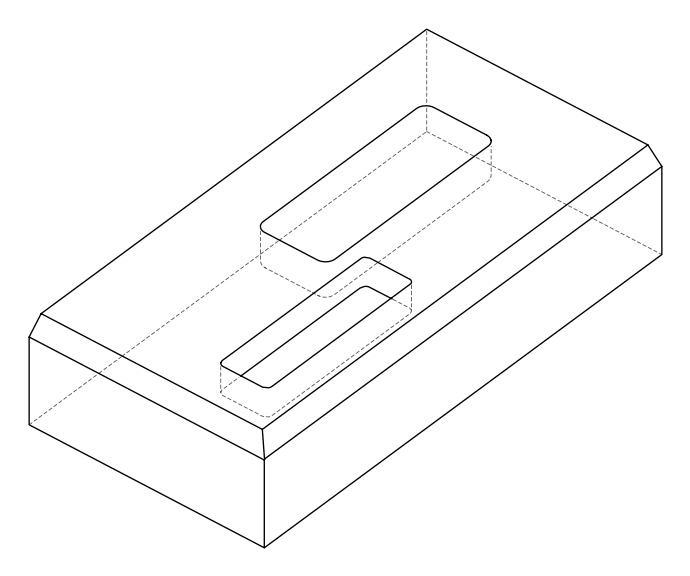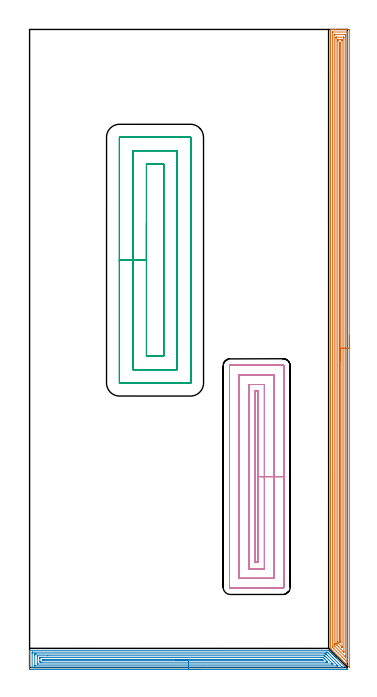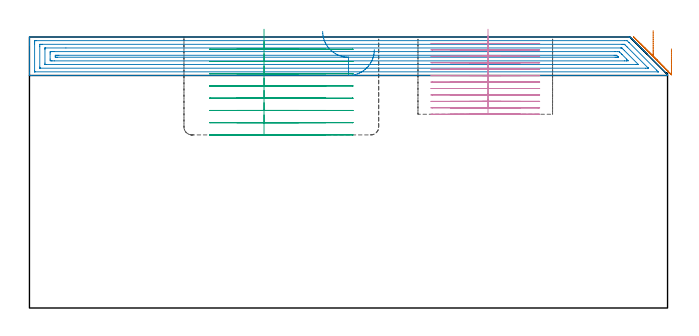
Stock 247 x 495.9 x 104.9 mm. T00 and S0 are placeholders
(PLAN: 4 operations, 2 tool changes, 91.1 min)
(1 AREA_MILL | FG_CHAMFER_SURFACE | UGT0205_001 | 23.64 min | 52849 mm3)
(2 AREA_MILL_1 | FG_CHAMFER_SURFACE_1 | UGT0205_001 | 11.73 min | 26357 mm3)
(3 MILL_RECTANGULAR_POCKET | POCKET_RECTANGULAR_STRAIGHT | UGT0201_095 | Follow Part, ap 5, ae 75% | 20.98 min | 598936 mm3)
(4 MILL_RECTANGULAR_POCKET_1 | POCKET_RECTANGULAR_STRAIGHT_1 | NXT0201_013 | Follow Part, ap 2.5, ae 75% | 34.71 min | 284643 mm3)
(TOOL UGT0205_001 | Chamfer Mill 20 x 3 x 45 deg. | D20 FL50 Z2)
(TOOL UGT0201_095 | End mill 20 mm | D20 R3 FL38 Z4)
(TOOL NXT0201_013 | ENDMILL 10mm | D10 FL30 Z4)
(OP 1 AREA_MILL)
G17 G21 G94 G90
T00 M6
G54
G17 G0 G90 X248.5 Y258.1 S1061 M3
G43 Z114.9 H0
Z100.3
G94 G1 Y258.062 Z99.428 F250.
Y257.948 Z98.564
Y257.759 Z97.712
Y257.497 Z96.88
Y257.163 Z96.074
Y256.76 Z95.3
Y256.292 Z94.564
Y255.76 Z93.872
Y255.171 Z93.229
Y254.528 Z92.64
Y253.836 Z92.108
Y253.1 Z91.64
Y252.326 Z91.237
Y251.52 Z90.903
Y250.688 Z90.641
Y249.836 Z90.452
Y248.972 Z90.338
Y248.1 Z90.3
Y0.415
X248.495 Y0.33 Z90.304
X248.492 Y0.319 Z90.305
X248.469 Y0.33 Z90.329
X245.379 Y3.42 Z93.42
X234.375 Y14.424 Z104.423
X234.048 Y14.751 Z104.748
X233.905 Y14.897 Z104.89
X233.9 Y15.229 Z104.9
Y495.721
X233.903 Y495.89 Z104.888
X233.962 Y495.893 Z104.83
X234.386 Y495.9 Z104.413
X234.683 Z104.117
X235.399 Z103.397
X236.649 Z102.148
X238.076 Z100.719
X247.894 Z90.904
X248.163 Y495.898 Z90.635
X248.492 Y495.89 Z90.306
X248.499 Y495.561 Z90.299
X248.5 Y248.1 Z90.3
X247.086 Z91.714
X247.085 Y4.418 Z91.715
X247.083 Y4.333 Z91.717
X247.079 Y4.183 Z91.721
X247.001 Y4.256 Z91.799
X246.749 Y4.502 Z92.051
X236.02 Y15.229 Z102.78
X235.399 Y15.856 Z103.401
X235.335 Y15.925 Z103.465
X235.321 Y15.942 Z103.479
X235.318 Y15.983 Z103.482
X235.316 Y16.039 Z103.484
X235.315 Y16.123 Z103.485
X235.314 Y16.208 Z103.486
X235.315 Y493.57 Z103.485
X235.316 Y493.655 Z103.484
X235.321 Y493.823 Z103.479
X235.327 Y493.891 Z103.473
X235.348 Y493.893 Z103.452
X235.399 Y493.896 Z103.401
X235.878 Y493.9 Z102.922
X246.588 Z92.212
X247.001 Y493.896 Z91.799
X247.06 Y493.893 Z91.74
X247.072 Y493.891 Z91.728
X247.079 Y493.851 Z91.721
X247.082 Y493.74 Z91.718
X247.085 Y493.57 Z91.715
X247.086 Y248.1 Z91.714
X245.672 Z93.128
X245.671 Y8.972 Z93.129
X245.67 Y8.517 Z93.13
X245.666 Y8.078 Z93.134
X245.665 Y8.048 Z93.135
X245.627 Y8.078 Z93.173
X245.216 Y8.484 Z93.584
X237.184 Y16.516 Z101.616
X236.934 Y16.768 Z101.866
X236.81 Y16.896 Z101.99
X236.75 Y16.961 Z102.05
X236.735 Y16.99 Z102.065
X236.734 Y17.017 Z102.066
X236.73 Y17.472 Z102.07
X236.729 Y17.911 Z102.071
X236.728 Y18.367 Z102.072
X236.729 Y491.698 Z102.071
X236.731 Y491.812 Z102.069
X236.733 Y491.868 Z102.067
X236.735 Y491.888 Z102.065
X236.781 Y491.891 Z102.019
X236.984 Y491.898 Z101.816
X237.184 Y491.899 Z101.616
X237.875 Y491.9 Z100.925
X245.216 Y491.899 Z93.584
X245.418 Y491.898 Z93.382
X245.552 Y491.894 Z93.248
X245.655 Y491.89 Z93.145
X245.665 Y491.848 Z93.135
X245.667 Y491.698 Z93.133
X245.67 Y491.243 Z93.13
X245.671 Y490.804 Z93.129
X245.672 Y490.348 Z93.128
Y248.1
X244.257 Z94.543
Y12.547
X244.255 Y12.176 Z94.545
X244.253 Y11.99 Z94.547
X244.251 Y11.915 Z94.549
X244.192 Y11.968 Z94.608
X243.602 Y12.547 Z95.198
X238.969 Y17.181 Z99.831
X238.248 Y17.911 Z100.552
X238.15 Y18.02 Z100.65
X238.147 Y18.118 Z100.653
X238.145 Y18.325 Z100.655
X238.143 Y18.738 Z100.657
Y18.805
Y489.016
X238.148 Y489.838 Z100.652
X238.15 Y489.889 Z100.65
X238.197 Y489.892 Z100.603
X238.307 Y489.896 Z100.493
X238.528 Y489.899 Z100.272
X243.877 Z94.923
X244.095 Y489.897 Z94.705
X244.203 Y489.893 Z94.597
X244.25 Y489.89 Z94.55
X244.257 Y489.016 Z94.543
Y248.1
X242.843 Z95.957
Y16.123
X242.842 Y15.82 Z95.958
X242.84 Y15.777 Z95.96
X242.839 Y15.776 Z95.961
X242.817 Y15.793 Z95.983
X242.731 Y15.872 Z96.069
X242.603 Y15.996 Z96.197
X242.539 Y16.059 Z96.261
X239.861 Y18.737 Z98.939
X239.793 Y18.805 Z99.007
X239.726 Y18.876 Z99.074
X239.592 Y19.019 Z99.208
X239.563 Y19.058 Z99.237
X239.561 Y19.073 Z99.239
X239.559 Y19.108 Z99.241
X239.557 Y19.699 Z99.243
Y20.004
Y486.639
X239.558 Y487.228 Z99.242
X239.56 Y487.53 Z99.24
X239.564 Y487.837 Z99.236
X239.573 Y487.891 Z99.227
X239.61 Y487.893 Z99.19
X239.694 Y487.897 Z99.106
X239.861 Y487.899 Z98.939
X240.083 Y487.9 Z98.717
X241.868 Z96.932
X242.539 Y487.898 Z96.261
X242.764 Y487.896 Z96.036
X242.827 Y487.89 Z95.973
X242.836 Y487.872 Z95.964
X242.839 Y487.822 Z95.961
X242.842 Y487.228 Z95.958
X242.843 Y486.924 Z95.957
Y248.1
X241.429 Z97.371
Y20.134
X241.427 Y19.918 Z97.373
X241.424 Y19.699 Z97.376
X241.422 Y19.644 Z97.378
X241.408 Y19.652 Z97.392
X241.352 Y19.699 Z97.448
X241.254 Y19.797 Z97.546
X241.058 Y20.001 Z97.742
X240.977 Y20.091 Z97.823
X240.975 Y20.104 Z97.825
X240.973 Y20.14 Z97.827
X240.971 Y20.287 Z97.829
Y20.375
X240.972 Y485.222 Z97.828
X240.973 Y485.44 Z97.827
X240.978 Y485.889 Z97.822
X241.192 Y485.896 Z97.608
X241.381 Y485.89 Z97.419
X241.422 Y485.888 Z97.378
X241.424 Y485.817 Z97.376
X241.427 Y485.66 Z97.373
X241.429 Y485.44 Z97.371
Y485.223
Y248.1
Y247.228 Z97.409
Y246.364 Z97.523
Y245.512 Z97.712
Y244.68 Z97.974
Y243.874 Z98.308
Y243.1 Z98.711
Y242.364 Z99.18
Y241.672 Z99.711
Y241.029 Z100.3
Y240.44 Z100.943
Y239.908 Z101.635
Y239.44 Z102.371
Y239.037 Z103.145
Y238.703 Z103.951
Y238.441 Z104.783
Y238.252 Z105.635
Y238.138 Z106.5
Y238.1 Z107.371
G0 Z114.9
M5
M2
(OP 2 AREA_MILL_1)
G17 G21 G94 G90
T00 M6
G54
G17 G0 G90 X133.5 Y-1.5 S1061 M3
G43 Z114.9 H0
Z100.
G94 G1 X133.462 Z99.128 F250.
X133.348 Z98.263
X133.159 Z97.412
X132.897 Z96.58
X132.563 Z95.774
X132.16 Z95.
X131.692 Z94.264
X131.16 Z93.572
X130.571 Z92.929
X129.928 Z92.34
X129.236 Z91.808
X128.5 Z91.34
X127.726 Z90.937
X126.92 Z90.603
X126.088 Z90.341
X125.236 Z90.152
X124.372 Z90.038
X123.5 Z90.
X0.622
X0.201 Y-1.496 Z90.002
X0.01 Y-1.492 Z90.005
X0.005 Y-1.082 Z90.415
X0. Y-0.47 Z91.027
Y10.345 Z101.84
Y10.879 Z102.376
Y11.224 Z102.72
Y11.758 Z103.254
Y12.103 Z103.598
Y13.072 Z104.572
X0.01 Y13.398 Z104.889
X0.175 Y13.4 Z104.9
X232.079
X232.404 Y13.395 Z104.891
X232.526 Y13.274 Z104.772
X232.68 Y13.121 Z104.618
X232.82 Y12.982 Z104.477
X232.973 Y12.829 Z104.325
X233.698 Y12.103 Z103.599
X234.057 Y11.743 Z103.243
X234.224 Y11.576 Z103.076
X234.462 Y11.338 Z102.837
X234.578 Y11.224 Z102.72
X235.148 Y10.652 Z102.152
X235.356 Y10.445 Z101.943
X235.457 Y10.345 Z101.841
X235.895 Y9.906 Z101.405
X236.336 Y9.466 Z100.962
X236.571 Y9.229 Z100.729
X237.214 Y8.587 Z100.083
X237.408 Y8.392 Z99.892
X237.441 Y8.359 Z99.859
X238.093 Y7.708 Z99.205
X238.246 Y7.553 Z99.053
X246.882 Y-1.082 Z90.416
X246.99 Y-1.191 Z90.304
X246.999 Y-1.426 Z90.073
X246.997 Y-1.493 Z90.007
X246.825 Y-1.5 Z90.
X123.5
Y-0.086 Z91.414
X2.29
X2.045 Y-0.084 Z91.416
X2.016 Y-0.082 Z91.418
X2.01 Y-0.079 Z91.421
X2.006 Y-0.071 Z91.429
X2.002 Y-0.036 Z91.464
X2. Y-0.003 Z91.497
Y0.2 Z91.7
Y10.748 Z102.248
X2.004 Y11.224 Z102.724
X2.009 Y11.618 Z103.118
X2.032 Y11.979 Z103.479
X2.41 Y11.984 Z103.484
X2.53 Y11.985 Z103.485
X230.412
X231.186 Y11.98 Z103.48
X231.312 Y11.979 Z103.479
X232.079 Y11.27 Z102.77
X232.095 Y11.255 Z102.755
X242.803 Y0.547 Z92.047
X243.41 Y-0.071 Z91.429
X243.418 Y-0.081 Z91.419
X243.412 Y-0.082 Z91.418
X243.373 Y-0.084 Z91.416
X243.292 Y-0.085 Z91.415
X243.129 Y-0.086 Z91.414
X123.5
Y1.328 Z92.828
X4.197 Y1.329 Z92.829
X4.12
X4.059 Y1.332 Z92.832
X4.021 Y1.335 Z92.835
X4.01 Y1.34 Z92.84
X4.008 Y1.362 Z92.862
X4.002 Y1.555 Z93.055
X4. Y1.748 Z93.248
Y9.66 Z101.16
X4.002 Y10.345 Z101.845
X4.005 Y10.534 Z102.034
X4.009 Y10.561 Z102.061
X4.027 Y10.565 Z102.065
X4.082 Y10.568 Z102.068
X4.197 Y10.57 Z102.07
X4.861 Y10.571 Z102.071
X5.091 Y10.572 Z102.072
X229.398 Y10.571 Z102.071
X230.065 Y10.568 Z102.068
X230.292 Y10.564 Z102.064
X230.318 Y10.559 Z102.059
X230.351 Y10.533 Z102.033
X230.419 Y10.472 Z101.972
X230.551 Y10.345 Z101.845
X231.186 Y9.715 Z101.215
X231.435 Y9.466 Z100.966
X239.345 Y1.555 Z93.055
X239.456 Y1.439 Z92.939
X239.525 Y1.364 Z92.864
X239.548 Y1.334 Z92.834
X239.534 Y1.333 Z92.833
X239.457 Y1.33 Z92.83
X239.228 Y1.329 Z92.829
X238.565 Y1.328 Z92.828
X123.5
Y2.743 Z94.243
X6.564
X6.141 Y2.744 Z94.244
X6.057 Y2.747 Z94.247
X6.021 Y2.749 Z94.249
X6.01 Y2.755 Z94.255
X6.007 Y2.777 Z94.277
X6.004 Y2.881 Z94.381
X6. Y3.297 Z94.797
Y8.572 Z100.072
X6.004 Y9.019 Z100.519
X6.008 Y9.126 Z100.626
X6.01 Y9.148 Z100.648
X6.036 Y9.15 Z100.65
X6.105 Y9.154 Z100.654
X6.299 Y9.156 Z100.656
X14.108 Y9.157 Z100.657
X228.819
X229.108 Y9.155 Z100.655
X229.253 Y9.152 Z100.652
X229.284 Y9.15 Z100.65
X229.324 Y9.117 Z100.617
X229.398 Y9.05 Z100.55
X229.864 Y8.587 Z100.087
X230.292 Y8.159 Z99.659
X235.654 Y2.796 Z94.296
X235.692 Y2.752 Z94.252
X235.693 Y2.748 Z94.248
X235.689 Y2.746 Z94.246
X235.654 Y2.744 Z94.244
X235.34 Y2.743 Z94.243
X234.76
X123.5
Y4.157 Z95.657
X9.595
X8.7 Y4.158 Z95.658
X8.665 Y4.159 Z95.659
X8.01 Y4.192 Z95.692
X8.001 Y4.845 Z96.345
X8. Y6.829 Z98.329
X8.003 Y7.48 Z98.98
X8.01 Y7.708 Z99.208
X8.631 Y7.741 Z99.241
X8.665 Y7.742 Z99.242
X9.523 Y7.743 Z99.243
X226.682
X227.576 Y7.742 Z99.242
X227.611 Y7.741 Z99.241
X228.282 Y7.708 Z99.208
X228.505 Y7.493 Z98.993
X229.172 Y6.829 Z98.329
X229.398 Y6.604 Z98.104
X231.186 Y4.815 Z96.315
X231.798 Y4.192 Z95.692
X231.219 Y4.159 Z95.659
X231.186 Y4.158 Z95.658
X230.328 Y4.157 Z95.657
X123.5
Y5.571 Z97.071
X10.838
X10.453 Y5.572 Z97.072
X10.068 Y5.576 Z97.076
X10.02 Y5.578 Z97.078
X10.009 Y5.585 Z97.085
X10.006 Y5.604 Z97.104
X10.002 Y5.683 Z97.183
X10. Y5.802 Z97.302
X10.001 Y5.95 Z97.45
X10.005 Y6.172 Z97.672
X10.01 Y6.283 Z97.783
X10.021 Y6.322 Z97.822
X10.072 Y6.325 Z97.825
X10.453 Y6.327 Z97.827
X10.961 Y6.329 Z97.829
X11.346
X226.332
X226.717 Y6.327 Z97.827
X227.102 Y6.324 Z97.824
X227.208 Y6.322 Z97.822
X227.266 Y6.274 Z97.774
X227.38 Y6.167 Z97.667
X227.602 Y5.95 Z97.45
X227.611 Y5.941 Z97.441
X227.819 Y5.731 Z97.231
X227.917 Y5.628 Z97.128
X227.958 Y5.582 Z97.082
X227.945 Y5.578 Z97.078
X227.852 Y5.575 Z97.075
X227.611 Y5.572 Z97.072
X227.102 Y5.571 Z97.071
X226.717
X123.5
X122.628 Z97.109
X121.764 Z97.223
X120.912 Z97.412
X120.08 Z97.674
X119.274 Z98.008
X118.5 Z98.411
X117.764 Z98.88
X117.072 Z99.411
X116.429 Z100.
X115.84 Z100.643
X115.308 Z101.335
X114.84 Z102.071
X114.437 Z102.845
X114.103 Z103.651
X113.841 Z104.483
X113.652 Z105.335
X113.538 Z106.199
X113.5 Z107.071
G0 Z114.9
M5
M2
(OP 3 MILL_RECTANGULAR_POCKET)
G17 G21 G94 G90
T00 M6
G54
G17 G0 G90 X90.8 Y345.477 S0 M3
G43 Z114.9 H0
Z107.9
G94 G1 Y316.6 Z100.162 F250.
Y242. F500.
X104.2
Y391.2
X90.8
Y316.6
X80.3
Y231.5
X114.7
Y401.7
X80.3
Y316.6
X69.8
Y221.1
X69.805 Y221.045
X69.845 Y221.005
X69.9 Y221.
X125.1
X125.155 Y221.005
X125.195 Y221.045
X125.2 Y221.1
Y412.1
X125.195 Y412.155
X125.155 Y412.195
X125.1 Y412.2
X69.9
X69.845 Y412.195
X69.805 Y412.155
X69.8 Y412.1
Y316.6
Y315.6
G0 X90.8 Y345.477 Z103.162
G1 Y316.6 Z95.425 F250.
Y242. F500.
X104.2
Y391.2
X90.8
Y316.6
X80.3
Y231.5
X114.7
Y401.7
X80.3
Y316.6
X69.8
Y221.1
X69.805 Y221.045
X69.845 Y221.005
X69.9 Y221.
X125.1
X125.155 Y221.005
X125.195 Y221.045
X125.2 Y221.1
Y412.1
X125.195 Y412.155
X125.155 Y412.195
X125.1 Y412.2
X69.9
X69.845 Y412.195
X69.805 Y412.155
X69.8 Y412.1
Y316.6
Y315.6
G0 X90.8 Y345.477 Z98.425
G1 Y316.6 Z90.687 F250.
Y242. F500.
X104.2
Y391.2
X90.8
Y316.6
X80.3
Y231.5
X114.7
Y401.7
X80.3
Y316.6
X69.8
Y221.1
X69.805 Y221.045
X69.845 Y221.005
X69.9 Y221.
X125.1
X125.155 Y221.005
X125.195 Y221.045
X125.2 Y221.1
Y412.1
X125.195 Y412.155
X125.155 Y412.195
X125.1 Y412.2
X69.9
X69.845 Y412.195
X69.805 Y412.155
X69.8 Y412.1
Y316.6
Y315.6
G0 X90.8 Y345.477 Z93.687
G1 Y316.6 Z85.95 F250.
Y242. F500.
X104.2
Y391.2
X90.8
Y316.6
X80.3
Y231.5
X114.7
Y401.7
X80.3
Y316.6
X69.8
Y221.1
X69.805 Y221.045
X69.845 Y221.005
X69.9 Y221.
X125.1
X125.155 Y221.005
X125.195 Y221.045
X125.2 Y221.1
Y412.1
X125.195 Y412.155
X125.155 Y412.195
X125.1 Y412.2
X69.9
X69.845 Y412.195
X69.805 Y412.155
X69.8 Y412.1
Y316.6
Y315.6
G0 X90.8 Y345.477 Z88.95
G1 Y316.6 Z81.212 F250.
Y242. F500.
X104.2
Y391.2
X90.8
Y316.6
X80.3
Y231.5
X114.7
Y401.7
X80.3
Y316.6
X69.8
Y221.1
X69.805 Y221.045
X69.845 Y221.005
X69.9 Y221.
X125.1
X125.155 Y221.005
X125.195 Y221.045
X125.2 Y221.1
Y412.1
X125.195 Y412.155
X125.155 Y412.195
X125.1 Y412.2
X69.9
X69.845 Y412.195
X69.805 Y412.155
X69.8 Y412.1
Y316.6
Y315.6
G0 X90.8 Y345.477 Z84.212
G1 Y316.6 Z76.475 F250.
Y242. F500.
X104.2
Y391.2
X90.8
Y316.6
X80.3
Y231.5
X114.7
Y401.7
X80.3
Y316.6
X69.8
Y221.1
X69.805 Y221.045
X69.845 Y221.005
X69.9 Y221.
X125.1
X125.155 Y221.005
X125.195 Y221.045
X125.2 Y221.1
Y412.1
X125.195 Y412.155
X125.155 Y412.195
X125.1 Y412.2
X69.9
X69.845 Y412.195
X69.805 Y412.155
X69.8 Y412.1
Y316.6
Y315.6
G0 X90.8 Y345.477 Z79.475
G1 Y316.6 Z71.737 F250.
Y242. F500.
X104.2
Y391.2
X90.8
Y316.6
X80.3
Y231.5
X114.7
Y401.7
X80.3
Y316.6
X69.8
Y221.1
X69.805 Y221.045
X69.845 Y221.005
X69.9 Y221.
X125.1
X125.155 Y221.005
X125.195 Y221.045
X125.2 Y221.1
Y412.1
X125.195 Y412.155
X125.155 Y412.195
X125.1 Y412.2
X69.9
X69.845 Y412.195
X69.805 Y412.155
X69.8 Y412.1
Y316.6
Y315.6
G0 X90.8 Y345.477 Z74.737
G1 Y316.6 Z67. F250.
Y242. F500.
X104.2
Y391.2
X90.8
Y316.6
X80.3
Y231.5
X114.7
Y401.7
X80.3
Y316.6
X69.8
Y221.1
X69.805 Y221.045
X69.845 Y221.005
X69.9 Y221.
X125.1
X125.155 Y221.005
X125.195 Y221.045
X125.2 Y221.1
Y412.1
X125.195 Y412.155
X125.155 Y412.195
X125.1 Y412.2
X69.9
X69.845 Y412.195
X69.805 Y412.155
X69.8 Y412.1
Y316.6
Y315.6
G0 Z114.9
M5
M2
(OP 4 MILL_RECTANGULAR_POCKET_1)
G17 G21 G94 G90
T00 M6
G54
G17 G0 G90 X177.5 Y127.905 S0 M3
G43 Z114.9 H0
Z107.9
G94 G1 Y148.4 Z102.408 F250.
Y215. F500.
X175.4
Y81.8
X177.5
Y148.4
X182.5
Y220.
X170.4
Y76.8
X182.5
Y148.4
X190.
Y227.5
X162.9
Y69.3
X190.
Y148.4
X197.5
Y234.4
G3 X196.9 Y235. R0.6
G1 X156.
G3 X155.4 Y234.4 R0.6
G1 Y62.4
G3 X156. Y61.8 R0.6
G1 X196.9
G3 X197.5 Y62.4 R0.6
G1 Y148.4
Y149.4
G0 X177.5 Y127.905 Z105.408
G1 Y148.4 Z99.917 F250.
Y215. F500.
X175.4
Y81.8
X177.5
Y148.4
X182.5
Y220.
X170.4
Y76.8
X182.5
Y148.4
X190.
Y227.5
X162.9
Y69.3
X190.
Y148.4
X197.5
Y234.4
G3 X196.9 Y235. R0.6
G1 X156.
G3 X155.4 Y234.4 R0.6
G1 Y62.4
G3 X156. Y61.8 R0.6
G1 X196.9
G3 X197.5 Y62.4 R0.6
G1 Y148.4
Y149.4
G0 X177.5 Y127.905 Z102.917
G1 Y148.4 Z97.425 F250.
Y215. F500.
X175.4
Y81.8
X177.5
Y148.4
X182.5
Y220.
X170.4
Y76.8
X182.5
Y148.4
X190.
Y227.5
X162.9
Y69.3
X190.
Y148.4
X197.5
Y234.4
G3 X196.9 Y235. R0.6
G1 X156.
G3 X155.4 Y234.4 R0.6
G1 Y62.4
G3 X156. Y61.8 R0.6
G1 X196.9
G3 X197.5 Y62.4 R0.6
G1 Y148.4
Y149.4
G0 X177.5 Y127.905 Z100.425
G1 Y148.4 Z94.933 F250.
Y215. F500.
X175.4
Y81.8
X177.5
Y148.4
X182.5
Y220.
X170.4
Y76.8
X182.5
Y148.4
X190.
Y227.5
X162.9
Y69.3
X190.
Y148.4
X197.5
Y234.4
G3 X196.9 Y235. R0.6
G1 X156.
G3 X155.4 Y234.4 R0.6
G1 Y62.4
G3 X156. Y61.8 R0.6
G1 X196.9
G3 X197.5 Y62.4 R0.6
G1 Y148.4
Y149.4
G0 X177.5 Y127.905 Z97.933
G1 Y148.4 Z92.442 F250.
Y215. F500.
X175.4
Y81.8
X177.5
Y148.4
X182.5
Y220.
X170.4
Y76.8
X182.5
Y148.4
X190.
Y227.5
X162.9
Y69.3
X190.
Y148.4
X197.5
Y234.4
G3 X196.9 Y235. R0.6
G1 X156.
G3 X155.4 Y234.4 R0.6
G1 Y62.4
G3 X156. Y61.8 R0.6
G1 X196.9
G3 X197.5 Y62.4 R0.6
G1 Y148.4
Y149.4
G0 X177.5 Y127.905 Z95.442
G1 Y148.4 Z89.95 F250.
Y215. F500.
X175.4
Y81.8
X177.5
Y148.4
X182.5
Y220.
X170.4
Y76.8
X182.5
Y148.4
X190.
Y227.5
X162.9
Y69.3
X190.
Y148.4
X197.5
Y234.4
G3 X196.9 Y235. R0.6
G1 X156.
G3 X155.4 Y234.4 R0.6
G1 Y62.4
G3 X156. Y61.8 R0.6
G1 X196.9
G3 X197.5 Y62.4 R0.6
G1 Y148.4
Y149.4
G0 X177.5 Y127.905 Z92.95
G1 Y148.4 Z87.458 F250.
Y215. F500.
X175.4
Y81.8
X177.5
Y148.4
X182.5
Y220.
X170.4
Y76.8
X182.5
Y148.4
X190.
Y227.5
X162.9
Y69.3
X190.
Y148.4
X197.5
Y234.4
G3 X196.9 Y235. R0.6
G1 X156.
G3 X155.4 Y234.4 R0.6
G1 Y62.4
G3 X156. Y61.8 R0.6
G1 X196.9
G3 X197.5 Y62.4 R0.6
G1 Y148.4
Y149.4
G0 X177.5 Y127.905 Z90.458
G1 Y148.4 Z84.967 F250.
Y215. F500.
X175.4
Y81.8
X177.5
Y148.4
X182.5
Y220.
X170.4
Y76.8
X182.5
Y148.4
X190.
Y227.5
X162.9
Y69.3
X190.
Y148.4
X197.5
Y234.4
G3 X196.9 Y235. R0.6
G1 X156.
G3 X155.4 Y234.4 R0.6
G1 Y62.4
G3 X156. Y61.8 R0.6
G1 X196.9
G3 X197.5 Y62.4 R0.6
G1 Y148.4
Y149.4
G0 X177.5 Y127.905 Z87.967
G1 Y148.4 Z82.475 F250.
Y215. F500.
X175.4
Y81.8
X177.5
Y148.4
X182.5
Y220.
X170.4
Y76.8
X182.5
Y148.4
X190.
Y227.5
X162.9
Y69.3
X190.
Y148.4
X197.5
Y234.4
G3 X196.9 Y235. R0.6
G1 X156.
G3 X155.4 Y234.4 R0.6
G1 Y62.4
G3 X156. Y61.8 R0.6
G1 X196.9
G3 X197.5 Y62.4 R0.6
G1 Y148.4
Y149.4
G0 X177.5 Y127.905 Z85.475
G1 Y148.4 Z79.983 F250.
Y215. F500.
X175.4
Y81.8
X177.5
Y148.4
X182.5
Y220.
X170.4
Y76.8
X182.5
Y148.4
X190.
Y227.5
X162.9
Y69.3
X190.
Y148.4
X197.5
Y234.4
G3 X196.9 Y235. R0.6
G1 X156.
G3 X155.4 Y234.4 R0.6
G1 Y62.4
G3 X156. Y61.8 R0.6
G1 X196.9
G3 X197.5 Y62.4 R0.6
G1 Y148.4
Y149.4
G0 X177.5 Y127.905 Z82.983
G1 Y148.4 Z77.492 F250.
Y215. F500.
X175.4
Y81.8
X177.5
Y148.4
X182.5
Y220.
X170.4
Y76.8
X182.5
Y148.4
X190.
Y227.5
X162.9
Y69.3
X190.
Y148.4
X197.5
Y234.4
G3 X196.9 Y235. R0.6
G1 X156.
G3 X155.4 Y234.4 R0.6
G1 Y62.4
G3 X156. Y61.8 R0.6
G1 X196.9
G3 X197.5 Y62.4 R0.6
G1 Y148.4
Y149.4
G0 X177.5 Y127.905 Z80.492
G1 Y148.4 Z75. F250.
Y215. F500.
X175.4
Y81.8
X177.5
Y148.4
X182.5
Y220.
X170.4
Y76.8
X182.5
Y148.4
X190.
Y227.5
X162.9
Y69.3
X190.
Y148.4
X197.5
Y234.4
G3 X196.9 Y235. R0.6
G1 X156.
G3 X155.4 Y234.4 R0.6
G1 Y62.4
G3 X156. Y61.8 R0.6
G1 X196.9
G3 X197.5 Y62.4 R0.6
G1 Y148.4
Y149.4
G0 Z114.9
M5
M2
